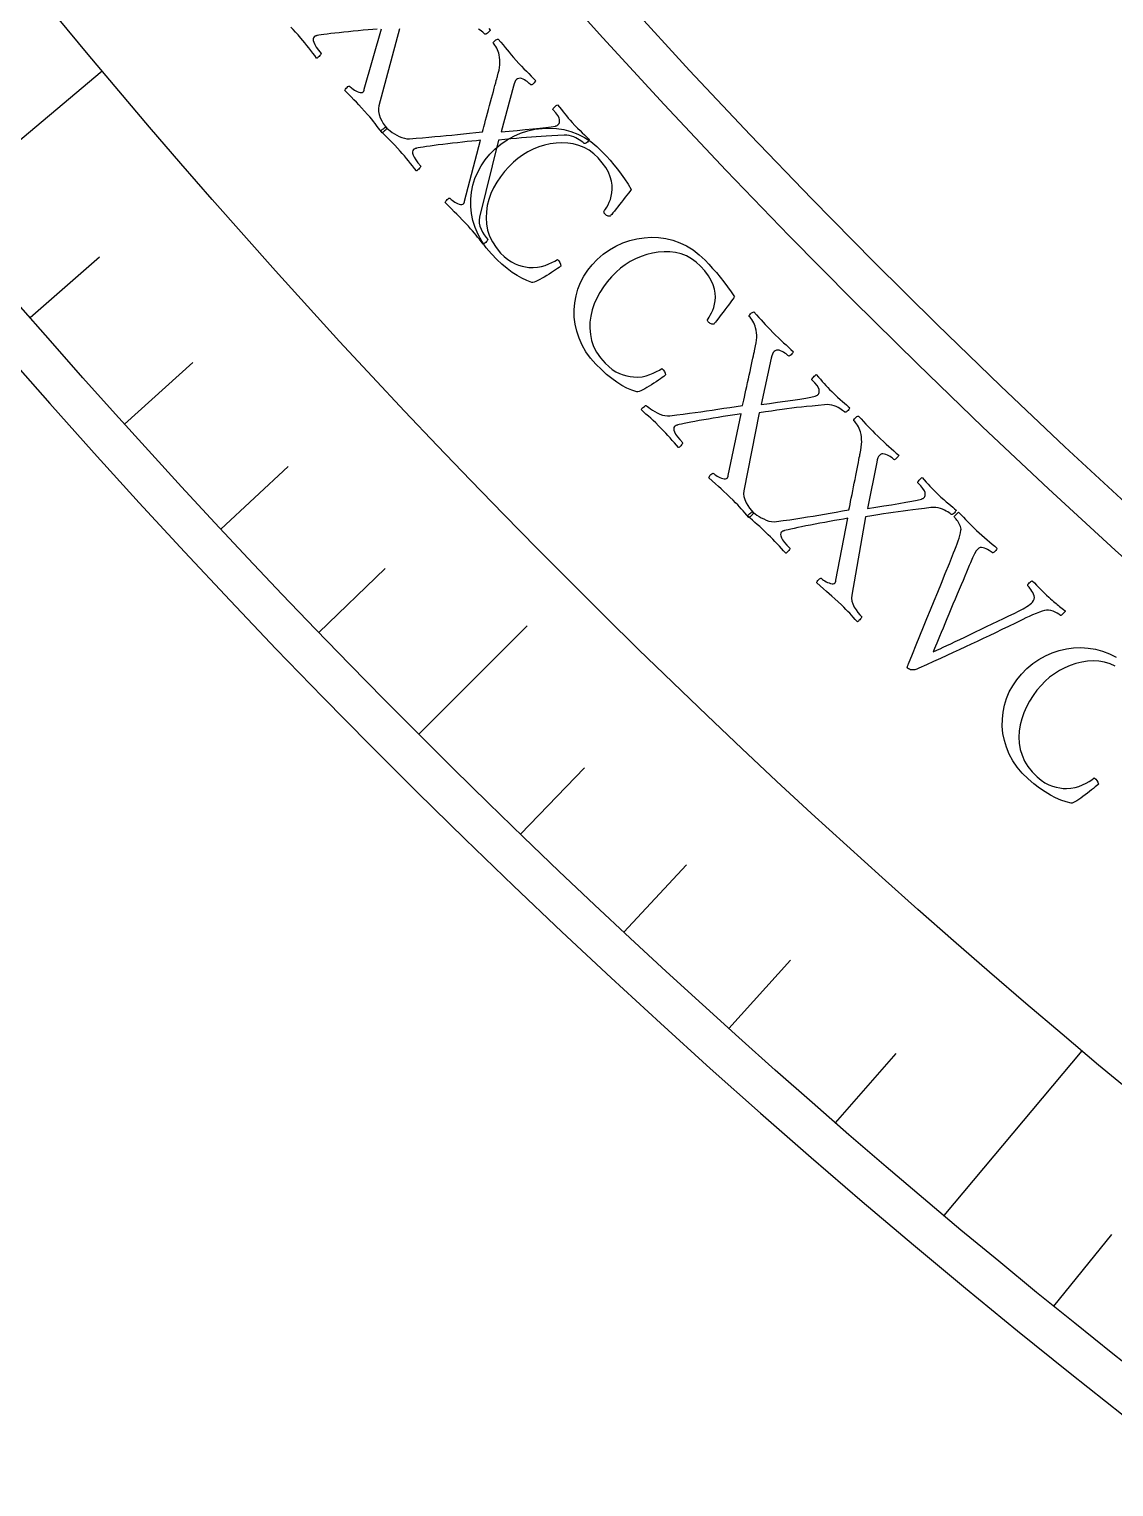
# Model space of a CAD drawing. Header units: millimetres. Extents: x -76 to 76, y -76 to 86.
# Drawn here: x -57.07 to -47.03, y -60.43 to -46.94 of the extents above; entities that cross this region are included whole.
import ezdxf

# ---------------------------------------------------------------- set-up
doc = ezdxf.new("R2010")
doc.units = ezdxf.units.MM
for name, color, linetype in [('CUT_INNER', 6, 'Continuous'), ('CUT_OUTER', 1, 'Continuous'), ('ENGRAVE', 7, 'Continuous'), ('ENGRAVE_FINE', 8, 'Continuous'), ('TEXT', 5, 'Continuous')]:
    doc.layers.add(name, color=color, linetype=linetype)

msp = doc.modelspace()

# ---------------------------------------------------------------- linework, layer by layer
at = {"layer": 'CUT_INNER'}
msp.add_arc((0.0001, -0.0002), 69.5399, 92.274707, 357.539245, dxfattribs=at)
at = {"layer": 'CUT_OUTER'}
msp.add_arc((0.0001, -0.0001), 75.9999, 179.913117, 0.0001, dxfattribs=at)
at = {"layer": 'ENGRAVE'}
for points in [[(-57.9225, -48.6027), (-56.3983, -47.3238)], [(-53.466, -53.466), (-52.4611, -52.4611)], [(-48.6027, -57.9225), (-47.3238, -56.3983)]]:
    msp.add_lwpolyline(points, dxfattribs=at)
for radius in [75.6124, 73.6227, 69.9276]:
    msp.add_circle((0, 0), radius, dxfattribs=at)
at = {"layer": 'ENGRAVE_FINE'}
for points in [[(-57.0654, -49.6062), (-56.4218, -49.0468)], [(-56.191, -50.5946), (-55.5573, -50.024)], [(-55.2994, -51.5675), (-54.6758, -50.986)], [(-54.391, -52.5248), (-53.7776, -51.9324)], [(-52.5248, -54.391), (-51.9324, -53.7776)], [(-51.5675, -55.2994), (-50.986, -54.6758)], [(-50.5946, -56.191), (-50.024, -55.5573)], [(-49.6062, -57.0654), (-49.0468, -56.4218)], [(-47.5844, -58.7619), (-47.0478, -58.0992)]]:
    msp.add_lwpolyline(points, dxfattribs=at)
at = {"layer": 'TEXT'}
for points in [[(-53.8507, -46.937), (-53.8922, -46.9403), (-53.9355, -46.944), (-53.9808, -46.9481), (-54.0267, -46.9525), (-54.0721, -46.9568), (-54.117, -46.9612), (-54.1613, -46.9656), (-54.2039, -46.97), (-54.2437, -46.9744), (-54.2807, -46.9787), (-54.3148, -46.9831), (-54.345, -46.9872), (-54.3701, -46.9907), (-54.39, -46.9937), (-54.4048, -46.996), (-54.4074, -46.9967), (-54.4106, -46.9975), (-54.4143, -46.9984), (-54.4186, -46.9995), (-54.4232, -47.001), (-54.4276, -47.003), (-54.4318, -47.0056), (-54.4359, -47.0088), (-54.4415, -47.0166), (-54.4439, -47.0277), (-54.4429, -47.0418), (-54.4387, -47.0592), (-54.43, -47.0799), (-54.4156, -47.1042), (-54.3955, -47.132), (-54.3697, -47.1633), (-54.3717, -47.1688), (-54.3756, -47.1751), (-54.3813, -47.1821), (-54.3889, -47.1898), (-54.3967, -47.1968), (-54.4031, -47.2018), (-54.4082, -47.2047), (-54.4119, -47.2055), (-54.4293, -47.1822), (-54.447, -47.1589), (-54.465, -47.1354), (-54.4832, -47.1118), (-54.5016, -47.0883), (-54.5202, -47.0653), (-54.5388, -47.0428), (-54.5576, -47.0207), (-54.5833, -46.9912), (-54.6073, -46.9641), (-54.6298, -46.9396), (-54.6506, -46.9175)], [(-53.646, -46.9359), (-53.8361, -47.6464), (-53.8404, -47.6729), (-53.8397, -47.7002), (-53.8338, -47.7283), (-53.823, -47.7574), (-53.8091, -47.7856), (-53.7944, -47.8112), (-53.7787, -47.8343), (-53.7621, -47.8547), (-53.7641, -47.8602), (-53.7682, -47.8662), (-53.7743, -47.8728), (-53.7824, -47.8799), (-53.7906, -47.8864), (-53.7971, -47.8913), (-53.802, -47.8944), (-53.8051, -47.8959), (-53.8235, -47.8722), (-53.8405, -47.8501), (-53.8562, -47.8298), (-53.8706, -47.8111), (-53.8852, -47.7925), (-53.9017, -47.7723), (-53.9202, -47.7506), (-53.9405, -47.7274), (-53.9687, -47.6957), (-53.9954, -47.6665), (-54.0205, -47.6395), (-54.044, -47.6149), (-54.0677, -47.5905), (-54.0934, -47.5641), (-54.121, -47.5356), (-54.1505, -47.5051), (-54.149, -47.4988), (-54.1451, -47.4918), (-54.139, -47.4843), (-54.1306, -47.4762), (-54.1218, -47.4693), (-54.1148, -47.4652), (-54.1094, -47.4641), (-54.1058, -47.4658), (-54.1006, -47.4711), (-54.0935, -47.4774), (-54.0844, -47.4847), (-54.0735, -47.4929), (-54.0614, -47.5012), (-54.0488, -47.5085), (-54.0358, -47.515), (-54.0224, -47.5205), (-54.0095, -47.5241), (-53.9983, -47.5249), (-53.9887, -47.5228), (-53.9807, -47.5179), (-53.9791, -47.5163), (-53.9775, -47.514), (-53.9758, -47.5112), (-53.9741, -47.5078), (-53.9725, -47.5042), (-53.9714, -47.5008), (-53.9706, -47.4976), (-53.9702, -47.4945), (-53.8112, -46.9341)], [(-52.8175, -46.9324), (-52.804, -46.9458), (-52.8065, -46.9505), (-52.8105, -46.9561), (-52.8159, -46.9624), (-52.8228, -46.9695), (-52.8303, -46.9759), (-52.8379, -46.9805), (-52.8454, -46.983), (-52.8529, -46.9836), (-52.8569, -46.9796), (-52.8634, -46.9737), (-52.8725, -46.966), (-52.884, -46.9565), (-52.8977, -46.9464), (-52.913, -46.9367)], [(-47.0169, -52.835), (-47.0651, -52.8138), (-47.1157, -52.7992), (-47.1678, -52.7907), (-47.2205, -52.7876), (-47.2737, -52.79), (-47.3275, -52.798), (-47.381, -52.8109), (-47.4331, -52.8282), (-47.4839, -52.8499), (-47.5334, -52.876), (-47.5807, -52.9057), (-47.6248, -52.9385), (-47.6658, -52.9743), (-47.7036, -53.0131), (-47.7424, -53.0593), (-47.7778, -53.1078), (-47.8098, -53.1588), (-47.8384, -53.212), (-47.8627, -53.2669), (-47.882, -53.3225), (-47.8962, -53.379), (-47.9053, -53.4362), (-47.9087, -53.4934), (-47.9057, -53.55), (-47.8962, -53.6058), (-47.8804, -53.6609), (-47.8573, -53.7145), (-47.8262, -53.7658), (-47.7871, -53.8147), (-47.7399, -53.8612), (-47.7041, -53.8905), (-47.6684, -53.9146), (-47.633, -53.9334), (-47.5979, -53.9471), (-47.5634, -53.9568), (-47.5302, -53.9636), (-47.4982, -53.9675), (-47.4674, -53.9685), (-47.4271, -53.9662), (-47.3888, -53.9598), (-47.3528, -53.9494), (-47.3188, -53.935), (-47.2875, -53.9186), (-47.2592, -53.9025), (-47.2339, -53.8865), (-47.2116, -53.8707), (-47.1979, -53.882), (-47.187, -53.8951), (-47.1788, -53.9101), (-47.1732, -53.9269), (-47.1797, -53.9336), (-47.1893, -53.9425), (-47.2021, -53.9536), (-47.218, -53.9668), (-47.2359, -53.9814), (-47.2548, -53.9964), (-47.2746, -54.0118), (-47.2953, -54.0277), (-47.3161, -54.0431), (-47.3361, -54.0573), (-47.3554, -54.0702), (-47.3739, -54.0818), (-47.3907, -54.0914), (-47.4048, -54.0985), (-47.4163, -54.1029), (-47.4251, -54.1047), (-47.4728, -54.092), (-47.5207, -54.0752), (-47.569, -54.0542), (-47.6174, -54.0291), (-47.6668, -53.9992), (-47.7176, -53.9641), (-47.7698, -53.9237), (-47.8234, -53.8781), (-47.8775, -53.8255), (-47.9246, -53.7699), (-47.9648, -53.7114), (-47.998, -53.6499), (-48.0243, -53.5866), (-48.0439, -53.5224), (-48.0568, -53.4575), (-48.063, -53.3917), (-48.0626, -53.326), (-48.0559, -53.2614), (-48.0429, -53.1978), (-48.0236, -53.1352), (-47.9982, -53.0745), (-47.9667, -53.0165), (-47.9293, -52.9612), (-47.8859, -52.9086), (-47.8351, -52.8573), (-47.781, -52.8119), (-47.7236, -52.7726), (-47.6629, -52.7392), (-47.5999, -52.7119), (-47.5356, -52.6906), (-47.4699, -52.6754), (-47.4028, -52.6662), (-47.3352, -52.6634), (-47.268, -52.6676), (-47.2013, -52.6786), (-47.1351, -52.6964), (-47.0702, -52.7214), (-47.0078, -52.7534)]]:
    msp.add_lwpolyline(points, dxfattribs=at)
for points in [[(-52.5644, -47.2266), (-52.5396, -47.2539), (-52.5155, -47.2798), (-52.4921, -47.3043), (-52.4695, -47.3273), (-52.4474, -47.3495), (-52.4255, -47.3716), (-52.4039, -47.3936), (-52.3826, -47.4155), (-52.3853, -47.4204), (-52.39, -47.4264), (-52.3965, -47.4334), (-52.405, -47.4414), (-52.4136, -47.4485), (-52.4206, -47.4527), (-52.4259, -47.454), (-52.4296, -47.4523), (-52.4353, -47.4464), (-52.4429, -47.4396), (-52.4521, -47.4319), (-52.4631, -47.4232), (-52.4751, -47.4147), (-52.4876, -47.4072), (-52.5005, -47.4008), (-52.5138, -47.3956), (-52.527, -47.3926), (-52.5393, -47.3931), (-52.5508, -47.3971), (-52.5615, -47.4046), (-52.5698, -47.4142), (-52.5774, -47.4274), (-52.5842, -47.4442), (-52.5904, -47.4646), (-52.7046, -47.8894), (-52.628, -47.8818), (-52.5535, -47.8747), (-52.4812, -47.8679), (-52.4109, -47.8615), (-52.3459, -47.8553), (-52.2893, -47.8488), (-52.2412, -47.8421), (-52.2015, -47.8353), (-52.1957, -47.8338), (-52.1903, -47.8318), (-52.1854, -47.8294), (-52.1809, -47.8264), (-52.177, -47.8235), (-52.1741, -47.8212), (-52.172, -47.8196), (-52.1708, -47.8186), (-52.1661, -47.8122), (-52.1633, -47.8031), (-52.1621, -47.7914), (-52.1627, -47.777), (-52.1676, -47.7593), (-52.1794, -47.7375), (-52.1981, -47.7118), (-52.2236, -47.682), (-52.2237, -47.6783), (-52.2213, -47.6731), (-52.2164, -47.6666), (-52.209, -47.6587), (-52.2007, -47.6509), (-52.1933, -47.6447), (-52.1867, -47.6402), (-52.181, -47.6374), (-52.1625, -47.6606), (-52.1452, -47.6824), (-52.1289, -47.7029), (-52.1136, -47.7221), (-52.0983, -47.7408), (-52.0819, -47.7602), (-52.0644, -47.7802), (-52.0458, -47.8007), (-52.0197, -47.8287), (-51.9953, -47.854), (-51.9727, -47.8766), (-51.9518, -47.8966), (-51.9326, -47.9144), (-51.9153, -47.9307), (-51.8997, -47.9454), (-51.8859, -47.9585), (-51.8884, -47.9633), (-51.8922, -47.9689), (-51.8975, -47.9754), (-51.9042, -47.9826), (-51.9117, -47.9892), (-51.9191, -47.9938), (-51.9266, -47.9965), (-51.9341, -47.9973), (-51.9382, -47.9933), (-51.9448, -47.9876), (-51.954, -47.9801), (-51.9657, -47.9708), (-51.9796, -47.9609), (-51.9951, -47.9515), (-52.0123, -47.9426), (-52.0313, -47.9342), (-52.0516, -47.9271), (-52.073, -47.9223), (-52.0954, -47.9196), (-52.1188, -47.9191), (-52.1783, -47.9227), (-52.2338, -47.9259), (-52.2853, -47.9288), (-52.3327, -47.9313), (-52.3781, -47.9338), (-52.4234, -47.9368), (-52.4687, -47.9403), (-52.5139, -47.9442), (-52.5612, -47.9485), (-52.6126, -47.9535), (-52.6682, -47.9589), (-52.7279, -47.9649), (-52.9043, -48.679), (-52.9081, -48.7055), (-52.9068, -48.7328), (-52.9004, -48.7609), (-52.889, -48.7897), (-52.8746, -48.8176), (-52.8594, -48.843), (-52.8432, -48.8657), (-52.8263, -48.8858), (-52.8282, -48.8913), (-52.8322, -48.8974), (-52.8381, -48.9041), (-52.846, -48.9114), (-52.8541, -48.9181), (-52.8606, -48.923), (-52.8654, -48.9263), (-52.8685, -48.9278), (-52.8873, -48.9044), (-52.9047, -48.8827), (-52.9208, -48.8627), (-52.9356, -48.8443), (-52.9506, -48.8259), (-52.9675, -48.8061), (-52.9863, -48.7848), (-53.0071, -48.7619), (-53.0359, -48.7309), (-53.0631, -48.7021), (-53.0888, -48.6757), (-53.1128, -48.6515), (-53.1369, -48.6276), (-53.1631, -48.6016), (-53.1912, -48.5737), (-53.2214, -48.5438), (-53.2199, -48.5374), (-53.2162, -48.5304), (-53.2103, -48.5228), (-53.202, -48.5145), (-53.1934, -48.5074), (-53.1864, -48.5032), (-53.1811, -48.502), (-53.1774, -48.5036), (-53.1721, -48.5088), (-53.1649, -48.515), (-53.1557, -48.5221), (-53.1446, -48.5301), (-53.1323, -48.5381), (-53.1196, -48.5452), (-53.1065, -48.5514), (-53.093, -48.5567), (-53.0801, -48.5601), (-53.0688, -48.5606), (-53.0593, -48.5584), (-53.0514, -48.5533), (-53.0498, -48.5516), (-53.0482, -48.5493), (-53.0466, -48.5465), (-53.0449, -48.5431), (-53.0434, -48.5395), (-53.0423, -48.536), (-53.0416, -48.5328), (-53.0413, -48.5297), (-52.8932, -47.9663), (-52.9327, -47.97), (-52.974, -47.9741), (-53.0173, -47.9786), (-53.0625, -47.9836), (-53.1083, -47.9889), (-53.1536, -47.9941), (-53.1984, -47.9993), (-53.2426, -48.0046), (-53.2851, -48.0098), (-53.3248, -48.0149), (-53.3617, -48.02), (-53.3958, -48.0251), (-53.4259, -48.0297), (-53.4509, -48.0337), (-53.4707, -48.0371), (-53.4855, -48.0397), (-53.488, -48.0404), (-53.4912, -48.0413), (-53.4949, -48.0423), (-53.4992, -48.0435), (-53.5037, -48.045), (-53.5081, -48.0471), (-53.5123, -48.0498), (-53.5163, -48.0531), (-53.5218, -48.061), (-53.5239, -48.0721), (-53.5227, -48.0863), (-53.5182, -48.1035), (-53.5091, -48.1241), (-53.4942, -48.148), (-53.4736, -48.1754), (-53.4471, -48.2062), (-53.4491, -48.2118), (-53.4528, -48.2182), (-53.4584, -48.2253), (-53.4658, -48.2331), (-53.4735, -48.2403), (-53.4798, -48.2454), (-53.4848, -48.2484), (-53.4885, -48.2493), (-53.5063, -48.2264), (-53.5245, -48.2033), (-53.5429, -48.1802), (-53.5616, -48.1569), (-53.5805, -48.1339), (-53.5995, -48.1112), (-53.6185, -48.0891), (-53.6377, -48.0673), (-53.664, -48.0383), (-53.6886, -48.0117), (-53.7115, -47.9876), (-53.7327, -47.9659), (-53.7534, -47.9453), (-53.7744, -47.9244), (-53.796, -47.9031), (-53.8179, -47.8815), (-53.8145, -47.8763), (-53.8094, -47.8707), (-53.8026, -47.8649), (-53.794, -47.8588), (-53.7855, -47.8533), (-53.7788, -47.8492), (-53.7738, -47.8465), (-53.7706, -47.8451), (-53.766, -47.8497), (-53.7577, -47.8569), (-53.7458, -47.8667), (-53.7303, -47.8793), (-53.7121, -47.8929), (-53.6921, -47.9061), (-53.6705, -47.9188), (-53.6471, -47.931), (-53.6231, -47.9412), (-53.5994, -47.9481), (-53.5761, -47.9515), (-53.5532, -47.9515), (-53.4903, -47.9468), (-53.4302, -47.9422), (-53.373, -47.9375), (-53.3187, -47.9328), (-53.2657, -47.928), (-53.2128, -47.923), (-53.1598, -47.9177), (-53.1069, -47.9122), (-53.0529, -47.9066), (-52.9966, -47.9008), (-52.938, -47.895), (-52.8773, -47.8889), (-52.8706, -47.8661), (-52.8635, -47.8404), (-52.8558, -47.812), (-52.8476, -47.7808), (-52.8389, -47.7479), (-52.8299, -47.7143), (-52.8206, -47.6801), (-52.811, -47.6453), (-52.8014, -47.6107), (-52.7922, -47.5772), (-52.7835, -47.5449), (-52.7751, -47.5136), (-52.7674, -47.4843), (-52.7603, -47.4578), (-52.754, -47.434), (-52.7484, -47.413), (-52.7438, -47.3959), (-52.7405, -47.3837), (-52.7385, -47.3763), (-52.7378, -47.3739), (-52.7295, -47.344), (-52.723, -47.3164), (-52.7185, -47.2911), (-52.7158, -47.268), (-52.7149, -47.2457), (-52.7155, -47.2229), (-52.7177, -47.1996), (-52.7214, -47.1757), (-52.7249, -47.1599), (-52.7299, -47.1443), (-52.7364, -47.1287), (-52.7445, -47.1132), (-52.7529, -47.0989), (-52.7607, -47.0866), (-52.7679, -47.0765), (-52.7745, -47.0684), (-52.7758, -47.0646), (-52.774, -47.0594), (-52.7691, -47.053), (-52.7611, -47.0451), (-52.752, -47.0377), (-52.7438, -47.0326), (-52.7365, -47.0296), (-52.7301, -47.0288), (-52.7068, -47.0566), (-52.6853, -47.0826), (-52.6658, -47.1065), (-52.6482, -47.1285), (-52.6305, -47.1503), (-52.6106, -47.174), (-52.5886, -47.1994), (-52.5644, -47.2266)], [(-51.7635, -48.075), (-51.7292, -48.1127), (-51.6949, -48.1519), (-51.6606, -48.1926), (-51.6261, -48.235), (-51.5923, -48.2789), (-51.5597, -48.3246), (-51.5283, -48.372), (-51.4982, -48.4212), (-51.4999, -48.4234), (-51.5049, -48.43), (-51.5132, -48.441), (-51.5249, -48.4564), (-51.5389, -48.4747), (-51.5542, -48.4943), (-51.5707, -48.5154), (-51.5884, -48.5378), (-51.6064, -48.5603), (-51.6235, -48.5819), (-51.6397, -48.6025), (-51.655, -48.6221), (-51.6684, -48.6391), (-51.6789, -48.6521), (-51.6864, -48.6611), (-51.691, -48.6661), (-51.6941, -48.669), (-51.6986, -48.6703), (-51.7046, -48.6702), (-51.712, -48.6685), (-51.7199, -48.6656), (-51.7272, -48.6617), (-51.7338, -48.657), (-51.7399, -48.6513), (-51.7445, -48.6459), (-51.7481, -48.6402), (-51.7508, -48.6345), (-51.7526, -48.6285), (-51.7448, -48.6174), (-51.7357, -48.603), (-51.7253, -48.5853), (-51.7136, -48.5644), (-51.7021, -48.5406), (-51.6923, -48.5142), (-51.6843, -48.485), (-51.6781, -48.4532), (-51.675, -48.4191), (-51.6765, -48.383), (-51.6826, -48.3449), (-51.6932, -48.3048), (-51.71, -48.263), (-51.7344, -48.2198), (-51.7665, -48.1751), (-51.8062, -48.129), (-51.8462, -48.0906), (-51.8892, -48.0586), (-51.9352, -48.0329), (-51.9842, -48.0135), (-52.0352, -47.9999), (-52.0873, -47.9918), (-52.1406, -47.9891), (-52.1949, -47.9918), (-52.2493, -47.9995), (-52.3029, -48.0117), (-52.3556, -48.0284), (-52.4073, -48.0496), (-52.4572, -48.0747), (-52.5043, -48.1031), (-52.5486, -48.1347), (-52.5899, -48.1697), (-52.633, -48.2119), (-52.673, -48.2568), (-52.7097, -48.3044), (-52.7433, -48.3547), (-52.7728, -48.407), (-52.7973, -48.4605), (-52.8169, -48.5153), (-52.8315, -48.5714), (-52.8404, -48.628), (-52.8428, -48.6846), (-52.8388, -48.7411), (-52.8283, -48.7975), (-52.8105, -48.8531), (-52.7845, -48.9071), (-52.7503, -48.9595), (-52.7078, -49.0104), (-52.675, -49.0429), (-52.6418, -49.0703), (-52.6084, -49.0926), (-52.5747, -49.1096), (-52.5414, -49.1225), (-52.5089, -49.1324), (-52.4775, -49.1394), (-52.447, -49.1434), (-52.4065, -49.145), (-52.3679, -49.1423), (-52.331, -49.1355), (-52.2958, -49.1244), (-52.2631, -49.1111), (-52.2333, -49.0978), (-52.2066, -49.0843), (-52.1829, -49.0707), (-52.1704, -49.0832), (-52.1607, -49.0974), (-52.154, -49.1131), (-52.1501, -49.1304), (-52.1572, -49.1364), (-52.1676, -49.1443), (-52.1814, -49.1541), (-52.1985, -49.1658), (-52.2178, -49.1785), (-52.238, -49.1916), (-52.2592, -49.2051), (-52.2813, -49.2189), (-52.3035, -49.2323), (-52.3248, -49.2444), (-52.3452, -49.2554), (-52.3647, -49.2652), (-52.3824, -49.2732), (-52.3971, -49.2788), (-52.409, -49.2821), (-52.418, -49.283), (-52.4642, -49.2659), (-52.5103, -49.2445), (-52.5562, -49.219), (-52.6021, -49.1892), (-52.6483, -49.1547), (-52.6955, -49.1149), (-52.7436, -49.0697), (-52.7926, -49.0191), (-52.8413, -48.9615), (-52.8829, -48.9017), (-52.9172, -48.8396), (-52.9443, -48.7752), (-52.9644, -48.7096), (-52.9777, -48.6439), (-52.9843, -48.578), (-52.9841, -48.5119), (-52.9774, -48.4466), (-52.9646, -48.3829), (-52.9455, -48.3208), (-52.9203, -48.2604), (-52.8891, -48.2024), (-52.8522, -48.1477), (-52.8096, -48.0963), (-52.7614, -48.0482), (-52.7058, -48.0019), (-52.6476, -47.962), (-52.5866, -47.9284), (-52.5231, -47.901), (-52.4577, -47.8799), (-52.3916, -47.8649), (-52.3247, -47.856), (-52.2571, -47.8534), (-52.1895, -47.8571), (-52.1231, -47.8677), (-52.0578, -47.8851), (-51.9935, -47.9093), (-51.9314, -47.9403), (-51.8723, -47.9783), (-51.8164, -48.0232), (-51.7635, -48.075)], [(-50.8151, -49.0765), (-50.7801, -49.1134), (-50.745, -49.152), (-50.7098, -49.192), (-50.6746, -49.2337), (-50.6399, -49.277), (-50.6064, -49.322), (-50.5741, -49.3688), (-50.543, -49.4174), (-50.5447, -49.4196), (-50.5496, -49.4263), (-50.5577, -49.4375), (-50.5691, -49.4531), (-50.5827, -49.4716), (-50.5976, -49.4916), (-50.6137, -49.5129), (-50.631, -49.5357), (-50.6485, -49.5586), (-50.6652, -49.5805), (-50.681, -49.6014), (-50.6959, -49.6213), (-50.709, -49.6386), (-50.7192, -49.6518), (-50.7265, -49.6609), (-50.731, -49.666), (-50.7341, -49.6689), (-50.7386, -49.6704), (-50.7445, -49.6704), (-50.752, -49.6688), (-50.7599, -49.6661), (-50.7672, -49.6624), (-50.774, -49.6577), (-50.7802, -49.6522), (-50.7849, -49.6468), (-50.7886, -49.6413), (-50.7914, -49.6355), (-50.7933, -49.6296), (-50.7858, -49.6183), (-50.777, -49.6037), (-50.7669, -49.5859), (-50.7556, -49.5648), (-50.7445, -49.5408), (-50.7353, -49.5141), (-50.7278, -49.4848), (-50.7222, -49.4529), (-50.7198, -49.4187), (-50.722, -49.3827), (-50.7289, -49.3447), (-50.7403, -49.3049), (-50.7579, -49.2634), (-50.7831, -49.2207), (-50.8161, -49.1766), (-50.8567, -49.1313), (-50.8975, -49.0937), (-50.9411, -49.0625), (-50.9876, -49.0377), (-51.0369, -49.0192), (-51.0882, -49.0067), (-51.1404, -48.9996), (-51.1937, -48.9979), (-51.248, -49.0017), (-51.3023, -49.0105), (-51.3556, -49.0237), (-51.4079, -49.0414), (-51.4593, -49.0636), (-51.5087, -49.0897), (-51.5552, -49.1189), (-51.5988, -49.1515), (-51.6395, -49.1872), (-51.6817, -49.2303), (-51.7208, -49.276), (-51.7566, -49.3243), (-51.7892, -49.3752), (-51.8176, -49.4281), (-51.8411, -49.4821), (-51.8596, -49.5372), (-51.8731, -49.5936), (-51.8809, -49.6504), (-51.8822, -49.707), (-51.8771, -49.7634), (-51.8656, -49.8196), (-51.8467, -49.8748), (-51.8196, -49.9283), (-51.7844, -49.98), (-51.7409, -50.0301), (-51.7074, -50.062), (-51.6738, -50.0887), (-51.6399, -50.1103), (-51.6059, -50.1266), (-51.5723, -50.1389), (-51.5397, -50.1482), (-51.5081, -50.1546), (-51.4775, -50.158), (-51.4371, -50.1588), (-51.3985, -50.1554), (-51.3617, -50.1478), (-51.3268, -50.136), (-51.2943, -50.1221), (-51.2648, -50.1082), (-51.2383, -50.0942), (-51.2149, -50.0802), (-51.2021, -50.0924), (-51.1922, -50.1064), (-51.1852, -50.1219), (-51.1809, -50.1392), (-51.1879, -50.1453), (-51.1982, -50.1535), (-51.2118, -50.1635), (-51.2287, -50.1755), (-51.2477, -50.1886), (-51.2677, -50.2021), (-51.2886, -50.216), (-51.3104, -50.2302), (-51.3323, -50.244), (-51.3534, -50.2566), (-51.3736, -50.268), (-51.3929, -50.2781), (-51.4104, -50.2865), (-51.425, -50.2924), (-51.4368, -50.2959), (-51.4458, -50.297), (-51.4923, -50.2807), (-51.5388, -50.2603), (-51.5853, -50.2356), (-51.6317, -50.2068), (-51.6786, -50.1732), (-51.7265, -50.1343), (-51.7755, -50.09), (-51.8255, -50.0404), (-51.8754, -49.9839), (-51.9181, -49.9248), (-51.9536, -49.8634), (-51.982, -49.7996), (-52.0033, -49.7344), (-52.0179, -49.6689), (-52.0258, -49.6031), (-52.0269, -49.5371), (-52.0215, -49.4717), (-52.0099, -49.4077), (-51.992, -49.3453), (-51.968, -49.2844), (-51.9379, -49.2258), (-51.9021, -49.1704), (-51.8605, -49.1182), (-51.8133, -49.0691), (-51.7586, -49.0218), (-51.7011, -48.9807), (-51.6409, -48.9459), (-51.5779, -48.9173), (-51.513, -48.8949), (-51.4472, -48.8786), (-51.3805, -48.8685), (-51.3128, -48.8645), (-51.2453, -48.8669), (-51.1786, -48.8762), (-51.113, -48.8923), (-51.0483, -48.9153), (-50.9855, -48.9451), (-50.9258, -48.9819), (-50.8689, -49.0257), (-50.8151, -49.0765)], [(-50.188, -49.7447), (-50.1618, -49.7708), (-50.1365, -49.7955), (-50.112, -49.8188), (-50.0882, -49.8406), (-50.0651, -49.8618), (-50.0421, -49.8828), (-50.0195, -49.9037), (-49.9971, -49.9245), (-49.9996, -49.9296), (-50.0039, -49.9357), (-50.0102, -49.9431), (-50.0182, -49.9515), (-50.0265, -49.959), (-50.0333, -49.9635), (-50.0385, -49.9651), (-50.0422, -49.9636), (-50.0483, -49.958), (-50.0561, -49.9515), (-50.0657, -49.9443), (-50.0771, -49.9361), (-50.0896, -49.9282), (-50.1024, -49.9213), (-50.1156, -49.9156), (-50.1292, -49.911), (-50.1425, -49.9087), (-50.1547, -49.9098), (-50.166, -49.9144), (-50.1763, -49.9224), (-50.1842, -49.9324), (-50.1911, -49.946), (-50.1971, -49.9631), (-50.2022, -49.9837), (-50.2956, -50.4136), (-50.2194, -50.4023), (-50.1454, -50.3915), (-50.0734, -50.3812), (-50.0035, -50.3714), (-49.9389, -50.3619), (-49.8828, -50.3527), (-49.835, -50.3437), (-49.7957, -50.335), (-49.7899, -50.3332), (-49.7847, -50.3309), (-49.7799, -50.3282), (-49.7755, -50.325), (-49.7718, -50.3219), (-49.769, -50.3195), (-49.767, -50.3178), (-49.7658, -50.3167), (-49.7615, -50.3101), (-49.7591, -50.3009), (-49.7585, -50.2891), (-49.7598, -50.2748), (-49.7655, -50.2573), (-49.7784, -50.2362), (-49.7983, -50.2114), (-49.8253, -50.1829), (-49.8256, -50.1792), (-49.8234, -50.1739), (-49.8188, -50.1671), (-49.8118, -50.1589), (-49.8039, -50.1507), (-49.7968, -50.1442), (-49.7905, -50.1393), (-49.7849, -50.1362), (-49.7653, -50.1585), (-49.7469, -50.1795), (-49.7296, -50.1991), (-49.7134, -50.2175), (-49.6972, -50.2355), (-49.6799, -50.254), (-49.6614, -50.2731), (-49.6418, -50.2927), (-49.6144, -50.3194), (-49.5888, -50.3435), (-49.5651, -50.365), (-49.5433, -50.3839), (-49.5233, -50.4007), (-49.5051, -50.4161), (-49.4889, -50.4301), (-49.4745, -50.4425), (-49.4766, -50.4474), (-49.4802, -50.4532), (-49.4852, -50.4599), (-49.4916, -50.4674), (-49.4987, -50.4744), (-49.5059, -50.4794), (-49.5132, -50.4825), (-49.5206, -50.4836), (-49.5249, -50.4798), (-49.5319, -50.4744), (-49.5414, -50.4674), (-49.5536, -50.4587), (-49.5679, -50.4495), (-49.5838, -50.4409), (-49.6015, -50.4328), (-49.6208, -50.4254), (-49.6415, -50.4193), (-49.663, -50.4155), (-49.6856, -50.4139), (-49.709, -50.4146), (-49.7682, -50.4211), (-49.8235, -50.427), (-49.8748, -50.4324), (-49.922, -50.4372), (-49.9672, -50.442), (-50.0124, -50.4472), (-50.0574, -50.4528), (-50.1024, -50.4589), (-50.1494, -50.4656), (-50.2005, -50.4731), (-50.2557, -50.4812), (-50.3151, -50.4901), (-50.4563, -51.212), (-50.4588, -51.2387), (-50.4562, -51.2659), (-50.4484, -51.2936), (-50.4356, -51.3218), (-50.4199, -51.349), (-50.4034, -51.3736), (-50.3862, -51.3955), (-50.3682, -51.4148), (-50.3699, -51.4204), (-50.3735, -51.4267), (-50.3792, -51.4336), (-50.3867, -51.4413), (-50.3945, -51.4484), (-50.4007, -51.4536), (-50.4053, -51.4571), (-50.4084, -51.4588), (-50.4283, -51.4364), (-50.4468, -51.4155), (-50.4638, -51.3963), (-50.4794, -51.3786), (-50.4953, -51.3611), (-50.5132, -51.3421), (-50.533, -51.3217), (-50.5549, -51.2999), (-50.5852, -51.2703), (-50.6138, -51.2429), (-50.6407, -51.2177), (-50.6659, -51.1948), (-50.6912, -51.1721), (-50.7186, -51.1474), (-50.7481, -51.1209), (-50.7796, -51.0925), (-50.7785, -51.0861), (-50.7752, -51.0789), (-50.7696, -51.071), (-50.7617, -51.0623), (-50.7534, -51.0548), (-50.7467, -51.0503), (-50.7414, -51.0487), (-50.7376, -51.0503), (-50.7321, -51.0552), (-50.7246, -51.061), (-50.7151, -51.0676), (-50.7036, -51.0751), (-50.6909, -51.0825), (-50.6779, -51.089), (-50.6645, -51.0945), (-50.6507, -51.0991), (-50.6377, -51.1018), (-50.6264, -51.1019), (-50.617, -51.0991), (-50.6093, -51.0937), (-50.6079, -51.0919), (-50.6064, -51.0896), (-50.6049, -51.0866), (-50.6034, -51.0832), (-50.6021, -51.0795), (-50.6012, -51.076), (-50.6006, -51.0727), (-50.6005, -51.0696), (-50.4801, -50.4996), (-50.5194, -50.5052), (-50.5605, -50.5114), (-50.6035, -50.518), (-50.6483, -50.5252), (-50.6939, -50.5327), (-50.7389, -50.5402), (-50.7833, -50.5476), (-50.8272, -50.555), (-50.8694, -50.5623), (-50.9089, -50.5693), (-50.9454, -50.5762), (-50.9792, -50.5829), (-51.0091, -50.5891), (-51.0338, -50.5943), (-51.0535, -50.5986), (-51.0681, -50.602), (-51.0706, -50.6028), (-51.0737, -50.6038), (-51.0774, -50.605), (-51.0817, -50.6064), (-51.0861, -50.6082), (-51.0903, -50.6105), (-51.0944, -50.6134), (-51.0982, -50.6168), (-51.1033, -50.6251), (-51.1049, -50.6362), (-51.103, -50.6503), (-51.0976, -50.6673), (-51.0875, -50.6874), (-51.0715, -50.7106), (-51.0495, -50.7369), (-51.0216, -50.7664), (-51.0233, -50.7721), (-51.0267, -50.7786), (-51.032, -50.786), (-51.039, -50.7942), (-51.0463, -50.8018), (-51.0523, -50.8071), (-51.0572, -50.8104), (-51.0608, -50.8114), (-51.0798, -50.7894), (-51.0991, -50.7673), (-51.1186, -50.7451), (-51.1384, -50.7228), (-51.1584, -50.7007), (-51.1784, -50.679), (-51.1986, -50.6578), (-51.2188, -50.637), (-51.2465, -50.6093), (-51.2723, -50.584), (-51.2964, -50.561), (-51.3187, -50.5404), (-51.3403, -50.5208), (-51.3624, -50.5009), (-51.3849, -50.4807), (-51.4079, -50.4602), (-51.4047, -50.4548), (-51.3999, -50.449), (-51.3934, -50.4429), (-51.3851, -50.4364), (-51.3769, -50.4305), (-51.3704, -50.426), (-51.3655, -50.4231), (-51.3624, -50.4216), (-51.3576, -50.4259), (-51.3489, -50.4327), (-51.3366, -50.442), (-51.3205, -50.4537), (-51.3016, -50.4664), (-51.2811, -50.4786), (-51.2588, -50.4902), (-51.2349, -50.5013), (-51.2103, -50.5104), (-51.1864, -50.516), (-51.1629, -50.5183), (-51.1401, -50.5172), (-51.0775, -50.5094), (-51.0177, -50.5018), (-50.9608, -50.4944), (-50.9067, -50.487), (-50.8541, -50.4796), (-50.8014, -50.472), (-50.7488, -50.4642), (-50.6962, -50.4561), (-50.6425, -50.4478), (-50.5866, -50.4393), (-50.5284, -50.4306), (-50.468, -50.4216), (-50.4625, -50.3984), (-50.4566, -50.3725), (-50.4503, -50.3437), (-50.4436, -50.3121), (-50.4366, -50.2788), (-50.4293, -50.2448), (-50.4217, -50.2102), (-50.4137, -50.175), (-50.4059, -50.14), (-50.3983, -50.1061), (-50.3912, -50.0733), (-50.3844, -50.0417), (-50.3781, -50.012), (-50.3723, -49.9852), (-50.3672, -49.9612), (-50.3626, -49.94), (-50.3588, -49.9226), (-50.3561, -49.9102), (-50.3545, -49.9028), (-50.354, -49.9003), (-50.3471, -49.8701), (-50.342, -49.8422), (-50.3387, -49.8167), (-50.3372, -49.7934), (-50.3373, -49.7712), (-50.3391, -49.7484), (-50.3424, -49.7252), (-50.3473, -49.7016), (-50.3516, -49.686), (-50.3573, -49.6706), (-50.3646, -49.6554), (-50.3733, -49.6403), (-50.3825, -49.6264), (-50.3909, -49.6145), (-50.3986, -49.6047), (-50.4056, -49.597), (-50.407, -49.5932), (-50.4055, -49.588), (-50.4009, -49.5813), (-50.3933, -49.5731), (-50.3846, -49.5653), (-50.3767, -49.5597), (-50.3695, -49.5563), (-50.3632, -49.5552), (-50.3385, -49.5819), (-50.3158, -49.6068), (-50.2951, -49.6297), (-50.2764, -49.6508), (-50.2577, -49.6718), (-50.2367, -49.6944), (-50.2135, -49.7187), (-50.188, -49.7447)], [(-49.2163, -50.7063), (-49.1896, -50.7319), (-49.1638, -50.7561), (-49.1388, -50.7789), (-49.1147, -50.8003), (-49.0911, -50.821), (-49.0678, -50.8415), (-49.0447, -50.862), (-49.022, -50.8824), (-49.0243, -50.8875), (-49.0286, -50.8937), (-49.0346, -50.9012), (-49.0425, -50.9098), (-49.0507, -50.9174), (-49.0573, -50.9221), (-49.0625, -50.9237), (-49.0663, -50.9223), (-49.0725, -50.9168), (-49.0804, -50.9105), (-49.0902, -50.9034), (-49.1017, -50.8956), (-49.1143, -50.8878), (-49.1273, -50.8812), (-49.1406, -50.8758), (-49.1542, -50.8714), (-49.1676, -50.8694), (-49.1798, -50.8707), (-49.191, -50.8755), (-49.2012, -50.8837), (-49.2088, -50.8939), (-49.2155, -50.9076), (-49.2212, -50.9248), (-49.2259, -50.9456), (-49.3109, -51.3772), (-49.235, -51.3644), (-49.1611, -51.3521), (-49.0894, -51.3404), (-49.0197, -51.3293), (-48.9553, -51.3186), (-48.8993, -51.3083), (-48.8518, -51.2984), (-48.8126, -51.2888), (-48.8069, -51.2869), (-48.8017, -51.2846), (-48.7969, -51.2818), (-48.7926, -51.2785), (-48.789, -51.2754), (-48.7862, -51.2729), (-48.7842, -51.2711), (-48.7831, -51.27), (-48.7789, -51.2633), (-48.7767, -51.2541), (-48.7763, -51.2423), (-48.7779, -51.228), (-48.784, -51.2106), (-48.7972, -51.1897), (-48.8176, -51.1653), (-48.8452, -51.1374), (-48.8455, -51.1337), (-48.8435, -51.1284), (-48.839, -51.1215), (-48.8321, -51.1131), (-48.8244, -51.1048), (-48.8174, -51.0981), (-48.8112, -51.0932), (-48.8056, -51.0899), (-48.7857, -51.1118), (-48.7669, -51.1324), (-48.7492, -51.1518), (-48.7326, -51.1698), (-48.7161, -51.1875), (-48.6984, -51.2057), (-48.6796, -51.2244), (-48.6596, -51.2437), (-48.6317, -51.2698), (-48.6056, -51.2934), (-48.5815, -51.3144), (-48.5593, -51.3329), (-48.539, -51.3494), (-48.5205, -51.3644), (-48.504, -51.378), (-48.4894, -51.3902), (-48.4915, -51.3951), (-48.4949, -51.401), (-48.4998, -51.4078), (-48.506, -51.4154), (-48.513, -51.4225), (-48.5201, -51.4277), (-48.5273, -51.4309), (-48.5347, -51.4321), (-48.5391, -51.4285), (-48.5461, -51.4232), (-48.5558, -51.4163), (-48.5681, -51.4079), (-48.5826, -51.399), (-48.5988, -51.3907), (-48.6166, -51.3829), (-48.636, -51.3759), (-48.6568, -51.3702), (-48.6784, -51.3668), (-48.701, -51.3657), (-48.7244, -51.3668), (-48.7835, -51.3744), (-48.8386, -51.3814), (-48.8898, -51.3878), (-48.9369, -51.3935), (-48.9821, -51.3992), (-49.0271, -51.4053), (-49.072, -51.4118), (-49.1168, -51.4188), (-49.1637, -51.4263), (-49.2147, -51.4348), (-49.2698, -51.444), (-49.329, -51.454), (-49.4561, -52.1785), (-49.4581, -52.2052), (-49.455, -52.2324), (-49.4467, -52.2599), (-49.4333, -52.2879), (-49.4171, -52.3148), (-49.4001, -52.3391), (-49.3825, -52.3606), (-49.3642, -52.3795), (-49.3657, -52.3852), (-49.3692, -52.3915), (-49.3747, -52.3986), (-49.3821, -52.4064), (-49.3898, -52.4136), (-49.3959, -52.419), (-49.4004, -52.4226), (-49.4034, -52.4243), (-49.4238, -52.4023), (-49.4427, -52.3818), (-49.4601, -52.3629), (-49.476, -52.3456), (-49.4923, -52.3283), (-49.5105, -52.3097), (-49.5308, -52.2897), (-49.553, -52.2683), (-49.5839, -52.2393), (-49.613, -52.2124), (-49.6404, -52.1878), (-49.666, -52.1654), (-49.6918, -52.1431), (-49.7196, -52.119), (-49.7496, -52.0931), (-49.7817, -52.0653), (-49.7807, -52.0588), (-49.7775, -52.0516), (-49.7721, -52.0436), (-49.7644, -52.0348), (-49.7563, -52.0271), (-49.7496, -52.0224), (-49.7444, -52.0208), (-49.7406, -52.0222), (-49.7349, -52.0271), (-49.7273, -52.0327), (-49.7177, -52.0392), (-49.7061, -52.0464), (-49.6932, -52.0536), (-49.6801, -52.0598), (-49.6666, -52.0651), (-49.6527, -52.0694), (-49.6396, -52.0719), (-49.6284, -52.0717), (-49.619, -52.0688), (-49.6114, -52.0632), (-49.61, -52.0614), (-49.6085, -52.059), (-49.6071, -52.0561), (-49.6057, -52.0525), (-49.6045, -52.0488), (-49.6036, -52.0453), (-49.6031, -52.042), (-49.603, -52.0389), (-49.4938, -51.4667), (-49.5329, -51.4731), (-49.5738, -51.48), (-49.6167, -51.4875), (-49.6614, -51.4956), (-49.7068, -51.504), (-49.7517, -51.5123), (-49.796, -51.5205), (-49.8397, -51.5288), (-49.8818, -51.5369), (-49.921, -51.5447), (-49.9575, -51.5523), (-49.9911, -51.5597), (-50.0208, -51.5664), (-50.0455, -51.5721), (-50.0651, -51.5768), (-50.0796, -51.5805), (-50.0821, -51.5813), (-50.0852, -51.5824), (-50.0889, -51.5837), (-50.0931, -51.5851), (-50.0975, -51.587), (-50.1017, -51.5894), (-50.1057, -51.5924), (-50.1095, -51.5959), (-50.1144, -51.6042), (-50.1157, -51.6154), (-50.1136, -51.6294), (-50.1079, -51.6463), (-50.0974, -51.6662), (-50.0809, -51.6891), (-50.0585, -51.715), (-50.03, -51.744), (-50.0315, -51.7497), (-50.0348, -51.7563), (-50.0399, -51.7637), (-50.0468, -51.7721), (-50.0539, -51.7798), (-50.0599, -51.7853), (-50.0647, -51.7886), (-50.0683, -51.7897), (-50.0877, -51.7681), (-50.1074, -51.7463), (-50.1273, -51.7245), (-50.1476, -51.7026), (-50.168, -51.6808), (-50.1885, -51.6596), (-50.209, -51.6388), (-50.2297, -51.6184), (-50.2578, -51.5912), (-50.2842, -51.5664), (-50.3087, -51.5439), (-50.3313, -51.5237), (-50.3533, -51.5045), (-50.3758, -51.4851), (-50.3987, -51.4653), (-50.4221, -51.4453), (-50.4191, -51.4398), (-50.4143, -51.434), (-50.4079, -51.4277), (-50.3998, -51.421), (-50.3917, -51.4149), (-50.3852, -51.4104), (-50.3805, -51.4073), (-50.3774, -51.4058), (-50.3724, -51.41), (-50.3637, -51.4166), (-50.3511, -51.4256), (-50.3348, -51.4371), (-50.3157, -51.4494), (-50.2949, -51.4612), (-50.2725, -51.4724), (-50.2483, -51.483), (-50.2236, -51.4916), (-50.1995, -51.4968), (-50.1761, -51.4986), (-50.1532, -51.497), (-50.0908, -51.4881), (-50.0312, -51.4793), (-49.9744, -51.4708), (-49.9205, -51.4624), (-49.868, -51.454), (-49.8155, -51.4453), (-49.7631, -51.4365), (-49.7106, -51.4274), (-49.6571, -51.4181), (-49.6013, -51.4085), (-49.5433, -51.3986), (-49.4831, -51.3885), (-49.4781, -51.3652), (-49.4727, -51.3391), (-49.467, -51.3102), (-49.4609, -51.2785), (-49.4545, -51.2451), (-49.4478, -51.211), (-49.4409, -51.1763), (-49.4337, -51.1409), (-49.4264, -51.1057), (-49.4196, -51.0717), (-49.4131, -51.0388), (-49.4069, -51.007), (-49.4011, -50.9773), (-49.3959, -50.9503), (-49.3912, -50.9262), (-49.387, -50.9049), (-49.3836, -50.8875), (-49.3812, -50.875), (-49.3797, -50.8676), (-49.3792, -50.8651), (-49.3729, -50.8347), (-49.3684, -50.8068), (-49.3655, -50.7812), (-49.3645, -50.7579), (-49.3651, -50.7357), (-49.3672, -50.713), (-49.371, -50.6898), (-49.3764, -50.6663), (-49.3809, -50.6508), (-49.387, -50.6355), (-49.3946, -50.6204), (-49.4036, -50.6055), (-49.413, -50.5918), (-49.4217, -50.5801), (-49.4296, -50.5704), (-49.4367, -50.5628), (-49.4382, -50.5591), (-49.4367, -50.5538), (-49.4323, -50.547), (-49.4249, -50.5387), (-49.4163, -50.5307), (-49.4085, -50.525), (-49.4014, -50.5215), (-49.3951, -50.5203), (-49.3699, -50.5465), (-49.3467, -50.5709), (-49.3256, -50.5934), (-49.3065, -50.6141), (-49.2873, -50.6347), (-49.2659, -50.657), (-49.2422, -50.6808), (-49.2163, -50.7063)], [(-48.3012, -51.5787), (-48.2767, -51.6013), (-48.2524, -51.6233), (-48.2282, -51.6446), (-48.204, -51.6652), (-48.1801, -51.6854), (-48.1564, -51.7056), (-48.133, -51.7256), (-48.1099, -51.7456), (-48.1122, -51.7507), (-48.1163, -51.7567), (-48.1222, -51.7638), (-48.13, -51.7719), (-48.138, -51.7792), (-48.1446, -51.7841), (-48.1498, -51.7865), (-48.1535, -51.7863), (-48.1578, -51.7828), (-48.1646, -51.7778), (-48.1738, -51.7715), (-48.1855, -51.7638), (-48.1987, -51.7559), (-48.2123, -51.749), (-48.2263, -51.7432), (-48.2408, -51.7384), (-48.2549, -51.7361), (-48.2679, -51.7375), (-48.2798, -51.7427), (-48.2905, -51.7517), (-48.3034, -51.769), (-48.3191, -51.7962), (-48.3375, -51.8332), (-48.3585, -51.8801), (-48.3691, -51.9048), (-48.3812, -51.9334), (-48.3949, -51.9658), (-48.4101, -52.0019), (-48.4266, -52.041), (-48.4439, -52.0819), (-48.462, -52.1248), (-48.4811, -52.1696), (-48.5004, -52.2154), (-48.5197, -52.2614), (-48.5389, -52.3074), (-48.5579, -52.3535), (-48.5765, -52.3987), (-48.5945, -52.4421), (-48.6117, -52.4835), (-48.6283, -52.523), (-48.6437, -52.5599), (-48.6577, -52.5932), (-48.6702, -52.623), (-48.6813, -52.6492), (-48.6904, -52.6709), (-48.6971, -52.6871), (-48.7013, -52.6977), (-48.7032, -52.7027), (-48.6959, -52.6997), (-48.6827, -52.6938), (-48.6637, -52.6852), (-48.6389, -52.6739), (-48.6094, -52.6602), (-48.5761, -52.6447), (-48.5392, -52.6273), (-48.4986, -52.6081), (-48.4551, -52.5874), (-48.4094, -52.5656), (-48.3615, -52.5428), (-48.3114, -52.519), (-48.26, -52.4945), (-48.2083, -52.4698), (-48.1562, -52.4448), (-48.1038, -52.4196), (-48.052, -52.3947), (-48.0018, -52.3704), (-47.9532, -52.3469), (-47.9061, -52.324), (-47.8885, -52.3153), (-47.8709, -52.3058), (-47.8534, -52.2956), (-47.8358, -52.2846), (-47.8193, -52.2734), (-47.8049, -52.2625), (-47.7925, -52.2519), (-47.7822, -52.2415), (-47.7727, -52.2286), (-47.7673, -52.2148), (-47.766, -52.2002), (-47.7686, -52.1848), (-47.774, -52.1692), (-47.7806, -52.1543), (-47.7885, -52.1401), (-47.7977, -52.1264), (-47.8069, -52.1142), (-47.8148, -52.1043), (-47.8214, -52.0966), (-47.8267, -52.0912), (-47.8271, -52.0862), (-47.825, -52.0801), (-47.8205, -52.0728), (-47.8134, -52.0644), (-47.8055, -52.0565), (-47.7981, -52.0507), (-47.7912, -52.0472), (-47.785, -52.0458), (-47.7652, -52.0655), (-47.746, -52.0848), (-47.7276, -52.1036), (-47.7098, -52.122), (-47.6918, -52.1403), (-47.6731, -52.1588), (-47.6534, -52.1775), (-47.633, -52.1965), (-47.616, -52.2118), (-47.6008, -52.2254), (-47.5874, -52.2372), (-47.5757, -52.2472), (-47.5649, -52.2563), (-47.5541, -52.2651), (-47.5433, -52.2738), (-47.5325, -52.2823), (-47.5211, -52.2912), (-47.5085, -52.3012), (-47.4948, -52.3122), (-47.4799, -52.3242), (-47.4822, -52.3293), (-47.4866, -52.3354), (-47.4929, -52.3426), (-47.5012, -52.3508), (-47.5096, -52.3583), (-47.516, -52.3632), (-47.5205, -52.3656), (-47.523, -52.3655), (-47.5296, -52.3604), (-47.5402, -52.3535), (-47.5546, -52.3449), (-47.5729, -52.3346), (-47.5932, -52.325), (-47.6137, -52.319), (-47.6343, -52.3164), (-47.6551, -52.3173), (-47.6716, -52.3203), (-47.6928, -52.3263), (-47.7188, -52.3355), (-47.7496, -52.3476), (-47.7821, -52.3614), (-47.8135, -52.3752), (-47.8438, -52.3892), (-47.873, -52.4033), (-47.9406, -52.436), (-48.0054, -52.4673), (-48.0674, -52.4972), (-48.1266, -52.5257), (-48.1839, -52.5532), (-48.2403, -52.58), (-48.2958, -52.6063), (-48.3504, -52.6318), (-48.4051, -52.6574), (-48.4608, -52.6834), (-48.5176, -52.7098), (-48.5754, -52.7368), (-48.6354, -52.7646), (-48.6987, -52.7937), (-48.7655, -52.8239), (-48.8355, -52.8554), (-48.8546, -52.8631), (-48.8718, -52.8682), (-48.8871, -52.8707), (-48.9005, -52.8706), (-48.9124, -52.8684), (-48.9232, -52.8648), (-48.9328, -52.8597), (-48.9412, -52.8532), (-48.9429, -52.8505), (-48.9432, -52.8467), (-48.9421, -52.8418), (-48.9397, -52.8358), (-48.9368, -52.8296), (-48.9347, -52.8241), (-48.9331, -52.8193), (-48.9322, -52.8152), (-48.8958, -52.7249), (-48.8605, -52.6378), (-48.8263, -52.5538), (-48.7933, -52.4728), (-48.7607, -52.3931), (-48.7278, -52.3128), (-48.6945, -52.2318), (-48.6609, -52.1502), (-48.6265, -52.0661), (-48.5904, -51.9776), (-48.5529, -51.8847), (-48.5138, -51.7873), (-48.5017, -51.7575), (-48.4905, -51.729), (-48.4804, -51.7017), (-48.4712, -51.6757), (-48.4631, -51.6505), (-48.4563, -51.6256), (-48.4506, -51.6011), (-48.4461, -51.5769), (-48.4452, -51.5666), (-48.4463, -51.5556), (-48.4495, -51.5436), (-48.4547, -51.5308), (-48.4613, -51.518), (-48.4682, -51.5057), (-48.4756, -51.4942), (-48.4835, -51.4833), (-48.4912, -51.4736), (-48.4979, -51.4654), (-48.5038, -51.4587), (-48.5089, -51.4536), (-48.5083, -51.4517), (-48.5051, -51.4473), (-48.4992, -51.4405), (-48.4907, -51.4313), (-48.4819, -51.4222), (-48.4752, -51.4156), (-48.4706, -51.4117), (-48.468, -51.4103), (-48.444, -51.4345), (-48.4222, -51.4568), (-48.4026, -51.4771), (-48.3854, -51.4954), (-48.3681, -51.5136), (-48.3483, -51.5335), (-48.326, -51.5553), (-48.3012, -51.5787)]]:
    msp.add_lwpolyline(points, close=True, dxfattribs=at)

doc.saveas('drawing.dxf')
